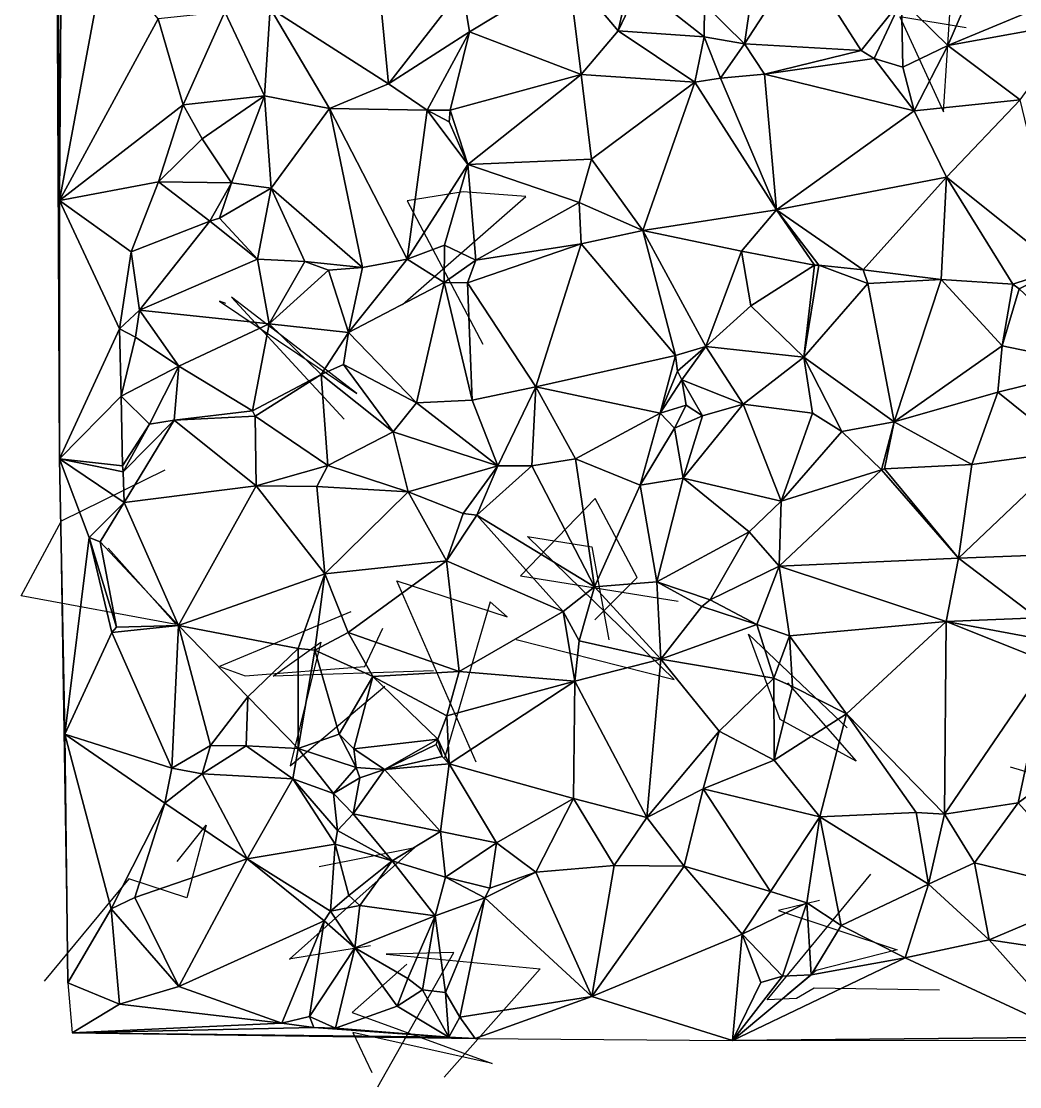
# Model space of a CAD drawing. Header units: metres. Extents: x -15.8 to 15.5, y -15.8 to 15.9.
# Drawn here: x -15.3 to -5.19, y -15.47 to -4.68 of the extents above; entities that cross this region are included whole.
import ezdxf

# ---------------------------------------------------------------- set-up
doc = ezdxf.new("R2010")
doc.units = ezdxf.units.M
doc.layers.add('CRACKS', color=1, linetype='Continuous')
doc.layers.add('STREET_MESH', color=7, linetype='Continuous')

msp = doc.modelspace()

# ---------------------------------------------------------------- linework, layer by layer
at = {"layer": 'CRACKS'}
for points in [[(-5.73, -4.748, 0.1), (-6.401, -4.635, 0.1), (-5.961, -5.596, 0.1), (-5.887, -4.445, 0.1), (-7.379, -4.219, 0.1)], [(-11.438, -7.548, 0.1), (-10.188, -6.454, 0.1), (-10.824, -6.409, 0.1), (-11.391, -6.497, 0.1), (-10.625, -7.95, 0.1)], [(-13.225, -7.539, 0.1), (-13.289, -7.515, 0.1), (-11.898, -8.451, 0.1), (-13.169, -7.475, 0.1), (-12.027, -8.709, 0.1)], [(-14.416, -10.016, 0.1), (-13.729, -10.788, 0.1), (-15.296, -10.499, 0.1), (-14.889, -9.739, 0.1), (-13.838, -9.222, 0.1)], [(-9.489, -10.742, 0.1), (-9.063, -10.314, 0.1), (-9.488, -9.511, 0.1), (-10.242, -10.295, 0.1), (-8.645, -10.552, 0.1)], [(-10.285, -10.941, 0.1), (-8.686, -11.345, 0.1), (-10.173, -9.898, 0.1), (-9.522, -10.003, 0.1), (-9.348, -10.945, 0.1)], [(-10.691, -12.182, 0.1), (-11.494, -10.345, 0.1), (-10.378, -10.711, 0.1), (-10.551, -10.558, 0.1), (-11.012, -12.142, 0.1)], [(-11.96, -10.659, 0.1), (-13.291, -11.215, 0.1), (-13.03, -11.307, 0.1), (-11.818, -11.214, 0.1), (-11.636, -10.827, 0.1)], [(-7.539, -11.378, 0.1), (-6.845, -12.172, 0.1), (-7.614, -11.751, 0.1), (-7.934, -10.885, 0.1), (-6.934, -11.836, 0.1)], [(-11.122, -11.258, 0.1), (-12.745, -11.311, 0.1), (-12.263, -10.967, 0.1), (-12.573, -12.218, 0.1), (-11.615, -11.411, 0.1)], [(-4.474, -12.568, 0.1), (-3.968, -12.968, 0.1), (-4.8, -12.222, 0.1), (-4.342, -12.513, 0.1), (-5.283, -12.233, 0.1)], [(-13.717, -13.188, 0.1), (-13.423, -12.821, 0.1), (-13.62, -13.557, 0.1), (-14.208, -13.363, 0.1), (-15.065, -14.4, 0.1)], [(-12.279, -13.237, 0.1), (-11.313, -13.045, 0.1), (-12.581, -14.178, 0.1), (-12.568, -14.169, 0.1), (-11.76, -14.037, 0.1)], [(-6, -14.492, 0.1), (-7.27, -14.469, 0.1), (-7.448, -14.574, 0.1), (-7.745, -14.59, 0.1), (-6.695, -13.317, 0.1)], [(-7.217, -13.584, 0.1), (-7.632, -13.685, 0.1), (-6.43, -14.081, 0.1), (-7.251, -14.293, 0.1), (-7.536, -14.531, 0.1)], [(-11.688, -15.468, 0.1), (-10.917, -14.11, 0.1), (-11.602, -14.125, 0.1), (-10.043, -14.275, 0.1), (-11.014, -15.372, 0.1)], [(-11.392, -14.228, 0.1), (-11.947, -14.716, 0.1), (-10.528, -15.233, 0.1), (-11.939, -14.918, 0.1), (-11.749, -15.324, 0.1)]]:
    msp.add_polyline3d(points, dxfattribs=at)
at = {"layer": 'STREET_MESH'}
for points in [[(-14.909, -9.111), (-14.976, 5.444), (-14.993, 8.327)], [(-14.909, -6.496), (-14.855, 1.431), (-14.976, 5.444)], [(-14.909, -9.111), (-14.909, -6.496), (-14.976, 5.444)], [(-14.855, 1.431), (-14.909, -6.496), (-14.442, -3.998)], [(-11.579, -5.314), (-11.731, -3.729), (-12.776, -4.548)], [(-11.731, -3.729), (-11.579, -5.314), (-10.83, -4.35)], [(-5.419, -3.773), (-6.386, -4.462), (-5.916, -4.925)], [(-4.687, -4.414), (-5.419, -3.773), (-5.916, -4.925)], [(-8.379, -4.512), (-7.975, -4.909), (-7.84, -3.98)], [(-7.975, -4.909), (-7.4, -4.024), (-7.84, -3.98)], [(-14.909, -6.496), (-13.912, -4.657), (-14.442, -3.998)], [(-6.794, -4.977), (-7.4, -4.024), (-7.975, -4.909)], [(-6.794, -4.977), (-6.386, -4.462), (-7.4, -4.024)], [(-10.759, -4.787), (-9.758, -4.18), (-10.83, -4.35)], [(-9.63, -5.219), (-9.758, -4.18), (-10.759, -4.787)], [(-9.152, -4.33), (-9.758, -4.18), (-9.254, -4.776)], [(-9.758, -4.18), (-9.63, -5.219), (-9.254, -4.776)], [(-11.579, -5.314), (-10.759, -4.787), (-10.83, -4.35)], [(-9.039, -4.323), (-9.254, -4.776), (-8.382, -4.838)], [(-9.039, -4.323), (-9.152, -4.33), (-9.254, -4.776)], [(-9.039, -4.323), (-8.382, -4.838), (-8.379, -4.512)], [(-4.61, -4.691), (-4.687, -4.414), (-5.916, -4.925)], [(-8.382, -4.838), (-7.975, -4.909), (-8.379, -4.512)], [(-6.386, -4.462), (-6.794, -4.977), (-6.661, -5.057)], [(-6.373, -5.144), (-6.386, -4.462), (-6.661, -5.057)], [(-6.386, -4.462), (-6.373, -5.144), (-5.916, -4.925)], [(-13.235, -4.584), (-13.912, -4.657), (-13.659, -5.526)], [(-12.834, -5.436), (-13.235, -4.584), (-13.659, -5.526)], [(-13.235, -4.584), (-12.834, -5.436), (-12.776, -4.548)], [(-12.834, -5.436), (-12.176, -5.564), (-12.776, -4.548)], [(-12.176, -5.564), (-11.579, -5.314), (-12.776, -4.548)], [(-13.912, -4.657), (-14.909, -6.496), (-13.659, -5.526)], [(-5.185, -5.476), (-4.61, -4.691), (-5.916, -4.925)], [(-11.579, -5.314), (-11.188, -5.579), (-10.759, -4.787)], [(-11.188, -5.579), (-10.953, -5.582), (-10.759, -4.787)], [(-10.953, -5.582), (-9.63, -5.219), (-10.759, -4.787)], [(-9.254, -4.776), (-9.63, -5.219), (-8.479, -5.298)], [(-9.254, -4.776), (-8.479, -5.298), (-8.382, -4.838)], [(-8.382, -4.838), (-8.479, -5.298), (-8.219, -5.256)], [(-7.975, -4.909), (-8.382, -4.838), (-8.219, -5.256)], [(-7.774, -5.215), (-7.975, -4.909), (-8.219, -5.256)], [(-7.774, -5.215), (-6.794, -4.977), (-7.975, -4.909)], [(-6.373, -5.144), (-6.258, -5.587), (-5.916, -4.925)], [(-6.258, -5.587), (-5.185, -5.476), (-5.916, -4.925)], [(-6.794, -4.977), (-7.774, -5.215), (-6.661, -5.057)], [(-7.774, -5.215), (-6.258, -5.587), (-6.661, -5.057)], [(-6.258, -5.587), (-6.373, -5.144), (-6.661, -5.057)], [(-10.774, -6.132), (-9.63, -5.219), (-10.953, -5.582)], [(-9.63, -5.219), (-10.774, -6.132), (-9.524, -6.075)], [(-8.479, -5.298), (-9.63, -5.219), (-9.524, -6.075)], [(-8.479, -5.298), (-7.65, -6.589), (-8.219, -5.256)], [(-7.65, -6.589), (-7.774, -5.215), (-8.219, -5.256)], [(-6.258, -5.587), (-7.774, -5.215), (-7.65, -6.589)], [(-11.579, -5.314), (-12.176, -5.564), (-11.188, -5.579)], [(-8.479, -5.298), (-9.524, -6.075), (-9.003, -6.799)], [(-7.65, -6.589), (-8.479, -5.298), (-9.003, -6.799)], [(-13.466, -5.871), (-12.834, -5.436), (-13.659, -5.526)], [(-12.834, -5.436), (-13.466, -5.871), (-13.167, -6.315)], [(-12.765, -6.369), (-12.834, -5.436), (-13.167, -6.315)], [(-12.765, -6.369), (-12.176, -5.564), (-12.834, -5.436)], [(-5.185, -5.476), (-6.258, -5.587), (-5.93, -6.259)], [(-4.774, -7.183), (-5.185, -5.476), (-5.93, -6.259)], [(-13.659, -5.526), (-14.909, -6.496), (-13.907, -6.306)], [(-13.466, -5.871), (-13.659, -5.526), (-13.907, -6.306)], [(-11.843, -7.172), (-12.176, -5.564), (-12.765, -6.369)], [(-12.176, -5.564), (-11.391, -7.088), (-11.188, -5.579)], [(-12.176, -5.564), (-11.843, -7.172), (-11.391, -7.088)], [(-11.391, -7.088), (-10.774, -6.132), (-11.188, -5.579)], [(-10.963, -5.698), (-10.953, -5.582), (-11.188, -5.579)], [(-10.774, -6.132), (-10.963, -5.698), (-11.188, -5.579)], [(-10.963, -5.698), (-10.774, -6.132), (-10.953, -5.582)], [(-6.258, -5.587), (-7.65, -6.589), (-5.93, -6.259)], [(-13.466, -5.871), (-13.907, -6.306), (-13.167, -6.315)], [(-11.013, -6.946), (-10.774, -6.132), (-11.391, -7.088)], [(-10.774, -6.132), (-11.013, -6.946), (-10.696, -7.099)], [(-9.524, -6.075), (-10.774, -6.132), (-9.648, -6.514)], [(-10.774, -6.132), (-10.696, -7.099), (-9.648, -6.514)], [(-9.524, -6.075), (-9.648, -6.514), (-9.003, -6.799)], [(-14.909, -6.496), (-14.183, -7.016), (-13.907, -6.306)], [(-14.183, -7.016), (-13.387, -6.703), (-13.907, -6.306)], [(-13.907, -6.306), (-13.387, -6.703), (-13.167, -6.315)], [(-13.387, -6.703), (-13.291, -6.675), (-13.167, -6.315)], [(-13.291, -6.675), (-12.765, -6.369), (-13.167, -6.315)], [(-7.65, -6.589), (-6.775, -7.197), (-5.93, -6.259)], [(-6.775, -7.197), (-5.984, -7.294), (-5.93, -6.259)], [(-5.984, -7.294), (-5.259, -7.341), (-5.93, -6.259)], [(-5.259, -7.341), (-4.774, -7.183), (-5.93, -6.259)], [(-13.291, -6.675), (-12.905, -7.09), (-12.765, -6.369)], [(-12.905, -7.09), (-12.426, -7.113), (-12.765, -6.369)], [(-12.426, -7.113), (-11.843, -7.172), (-12.765, -6.369)], [(-14.303, -7.794), (-14.183, -7.016), (-14.909, -6.496)], [(-14.303, -7.794), (-14.909, -6.496), (-14.909, -9.111)], [(-10.696, -7.099), (-9.628, -6.935), (-9.648, -6.514)], [(-9.648, -6.514), (-9.628, -6.935), (-9.003, -6.799)], [(-12.905, -7.09), (-13.291, -6.675), (-13.387, -6.703)], [(-8.007, -7.007), (-7.65, -6.589), (-9.003, -6.799)], [(-8.007, -7.007), (-7.267, -7.15), (-7.65, -6.589)], [(-7.223, -7.15), (-6.775, -7.197), (-7.65, -6.589)], [(-7.267, -7.15), (-7.223, -7.15), (-7.65, -6.589)], [(-14.183, -7.016), (-14.099, -7.605), (-13.387, -6.703)], [(-14.099, -7.605), (-12.905, -7.09), (-13.387, -6.703)], [(-9.628, -6.935), (-8.675, -8.066), (-9.003, -6.799)], [(-8.675, -8.066), (-8.365, -7.972), (-9.003, -6.799)], [(-8.365, -7.972), (-8.007, -7.007), (-9.003, -6.799)], [(-11.013, -6.946), (-11.391, -7.088), (-11.014, -7.326)], [(-10.696, -7.099), (-11.013, -6.946), (-11.014, -7.326)], [(-10.696, -7.099), (-10.78, -7.328), (-9.628, -6.935)], [(-10.78, -7.328), (-10.087, -8.383), (-9.628, -6.935)], [(-10.087, -8.383), (-8.675, -8.066), (-9.628, -6.935)], [(-8.007, -7.007), (-8.365, -7.972), (-7.91, -7.563)], [(-7.267, -7.15), (-8.007, -7.007), (-7.91, -7.563)], [(-14.183, -7.016), (-14.303, -7.794), (-14.099, -7.605)], [(-12.905, -7.09), (-14.099, -7.605), (-12.787, -7.743)], [(-12.426, -7.113), (-12.905, -7.09), (-12.787, -7.743)], [(-12.187, -7.199), (-12.426, -7.113), (-12.787, -7.743)], [(-11.843, -7.172), (-12.426, -7.113), (-12.187, -7.199)], [(-11.391, -7.088), (-11.982, -7.832), (-11.014, -7.326)], [(-11.843, -7.172), (-11.982, -7.832), (-11.391, -7.088)], [(-10.78, -7.328), (-10.696, -7.099), (-11.014, -7.326)], [(-11.982, -7.832), (-12.187, -7.199), (-12.787, -7.743)], [(-11.982, -7.832), (-11.843, -7.172), (-12.187, -7.199)], [(-7.267, -7.15), (-7.91, -7.563), (-7.373, -8.081)], [(-6.727, -7.337), (-7.223, -7.15), (-7.373, -8.081)], [(-7.223, -7.15), (-7.267, -7.15), (-7.373, -8.081)], [(-7.223, -7.15), (-6.727, -7.337), (-6.775, -7.197)], [(-6.727, -7.337), (-5.984, -7.294), (-6.775, -7.197)], [(-4.774, -7.183), (-5.259, -7.341), (-5.193, -7.388)], [(-4.359, -8.175), (-4.774, -7.183), (-5.193, -7.388)], [(-11.982, -7.832), (-11.296, -8.544), (-11.014, -7.326)], [(-11.296, -8.544), (-10.731, -8.517), (-11.014, -7.326)], [(-10.731, -8.517), (-10.78, -7.328), (-11.014, -7.326)], [(-10.087, -8.383), (-10.78, -7.328), (-10.731, -8.517)], [(-6.46, -8.737), (-5.984, -7.294), (-6.727, -7.337)], [(-5.984, -7.294), (-6.46, -8.737), (-5.367, -7.967)], [(-5.259, -7.341), (-5.984, -7.294), (-5.367, -7.967)], [(-6.46, -8.737), (-6.727, -7.337), (-7.373, -8.081)], [(-5.259, -7.341), (-5.367, -7.967), (-5.193, -7.388)], [(-5.367, -7.967), (-4.359, -8.175), (-5.193, -7.388)], [(-14.303, -7.794), (-14.14, -7.88), (-14.099, -7.605)], [(-14.14, -7.88), (-13.702, -8.172), (-14.099, -7.605)], [(-14.099, -7.605), (-13.702, -8.172), (-12.787, -7.743)], [(-7.91, -7.563), (-8.365, -7.972), (-7.373, -8.081)], [(-13.702, -8.172), (-12.955, -8.626), (-12.787, -7.743)], [(-12.955, -8.626), (-12.259, -8.258), (-12.787, -7.743)], [(-12.259, -8.258), (-11.982, -7.832), (-12.787, -7.743)], [(-14.284, -8.476), (-14.303, -7.794), (-14.909, -9.111)], [(-14.14, -7.88), (-14.303, -7.794), (-14.284, -8.476)], [(-11.982, -7.832), (-12.259, -8.258), (-12.035, -8.154)], [(-11.296, -8.544), (-11.982, -7.832), (-12.035, -8.154)], [(-13.702, -8.172), (-14.14, -7.88), (-14.284, -8.476)], [(-8.654, -8.223), (-8.365, -7.972), (-8.675, -8.066)], [(-8.654, -8.223), (-8.608, -8.31), (-8.365, -7.972)], [(-8.365, -7.972), (-8.608, -8.31), (-7.988, -8.557)], [(-7.373, -8.081), (-8.365, -7.972), (-7.988, -8.557)], [(-6.46, -8.737), (-5.41, -8.437), (-5.367, -7.967)], [(-5.41, -8.437), (-4.359, -8.175), (-5.367, -7.967)], [(-10.087, -8.383), (-8.83, -8.648), (-8.675, -8.066)], [(-8.83, -8.648), (-8.654, -8.223), (-8.675, -8.066)], [(-7.373, -8.081), (-7.988, -8.557), (-7.287, -8.648)], [(-6.989, -8.834), (-7.373, -8.081), (-7.287, -8.648)], [(-6.989, -8.834), (-6.46, -8.737), (-7.373, -8.081)], [(-13.997, -8.759), (-13.702, -8.172), (-14.284, -8.476)], [(-13.997, -8.759), (-13.749, -8.719), (-13.702, -8.172)], [(-13.702, -8.172), (-13.749, -8.719), (-12.955, -8.626)], [(-12.259, -8.258), (-11.532, -8.836), (-12.035, -8.154)], [(-11.532, -8.836), (-11.296, -8.544), (-12.035, -8.154)], [(-4.359, -8.175), (-5.41, -8.437), (-4.669, -9.034)], [(-12.928, -8.678), (-12.259, -8.258), (-12.955, -8.626)], [(-12.259, -8.258), (-12.928, -8.678), (-12.194, -9.179)], [(-11.532, -8.836), (-12.259, -8.258), (-12.194, -9.179)], [(-8.608, -8.31), (-8.654, -8.223), (-8.83, -8.648)], [(-10.472, -9.183), (-10.087, -8.383), (-10.731, -8.517)], [(-10.128, -9.181), (-10.087, -8.383), (-10.472, -9.183)], [(-10.087, -8.383), (-10.128, -9.181), (-9.686, -9.11)], [(-8.83, -8.648), (-10.087, -8.383), (-9.686, -9.11)], [(-8.567, -8.568), (-8.608, -8.31), (-8.83, -8.648)], [(-8.608, -8.31), (-8.4, -8.677), (-7.988, -8.557)], [(-8.567, -8.568), (-8.4, -8.677), (-8.608, -8.31)], [(-14.27, -9.183), (-14.284, -8.476), (-14.909, -9.111)], [(-14.27, -9.183), (-13.997, -8.759), (-14.284, -8.476)], [(-11.296, -8.544), (-10.472, -9.183), (-10.731, -8.517)], [(-5.41, -8.437), (-6.46, -8.737), (-5.674, -9.168)], [(-4.669, -9.034), (-5.41, -8.437), (-5.674, -9.168)], [(-13.749, -8.719), (-12.928, -8.678), (-12.955, -8.626)], [(-10.472, -9.183), (-11.296, -8.544), (-11.532, -8.836)], [(-8.683, -8.8), (-8.567, -8.568), (-8.83, -8.648)], [(-8.567, -8.568), (-8.683, -8.8), (-8.4, -8.677)], [(-8.597, -9.306), (-7.603, -9.54), (-7.988, -8.557)], [(-8.4, -8.677), (-8.597, -9.306), (-7.988, -8.557)], [(-7.988, -8.557), (-7.603, -9.54), (-7.287, -8.648)], [(-14.264, -9.241), (-14.254, -9.553), (-13.749, -8.719)], [(-13.997, -8.759), (-14.264, -9.241), (-13.749, -8.719)], [(-13.749, -8.719), (-14.254, -9.553), (-12.92, -9.383)], [(-13.749, -8.719), (-12.92, -9.383), (-12.928, -8.678)], [(-12.928, -8.678), (-12.92, -9.383), (-12.194, -9.179)], [(-9.03, -9.379), (-8.83, -8.648), (-9.686, -9.11)], [(-8.683, -8.8), (-8.83, -8.648), (-9.03, -9.379)], [(-8.4, -8.677), (-8.683, -8.8), (-8.597, -9.306)], [(-7.603, -9.54), (-6.989, -8.834), (-7.287, -8.648)], [(-6.588, -9.223), (-6.46, -8.737), (-6.989, -8.834)], [(-6.557, -9.212), (-6.46, -8.737), (-6.588, -9.223)], [(-6.46, -8.737), (-6.557, -9.212), (-5.674, -9.168)], [(-14.264, -9.241), (-13.997, -8.759), (-14.27, -9.183)], [(-11.378, -9.446), (-11.532, -8.836), (-12.194, -9.179)], [(-10.472, -9.183), (-11.532, -8.836), (-11.378, -9.446)], [(-8.597, -9.306), (-8.683, -8.8), (-9.03, -9.379)], [(-6.588, -9.223), (-6.989, -8.834), (-7.603, -9.54)], [(-5.81, -10.118), (-4.669, -9.034), (-5.674, -9.168)], [(-4.669, -9.034), (-5.81, -10.118), (-4.286, -10.059)], [(-14.854, -11.9), (-14.909, -9.111), (-14.824, -14.417)], [(-14.264, -9.241), (-14.27, -9.183), (-14.909, -9.111)], [(-14.254, -9.553), (-14.264, -9.241), (-14.909, -9.111)], [(-14.854, -11.9), (-14.61, -9.908), (-14.909, -9.111)], [(-14.61, -9.908), (-14.254, -9.553), (-14.909, -9.111)], [(-10.128, -9.181), (-9.492, -10.406), (-9.686, -9.11)], [(-9.492, -10.406), (-9.03, -9.379), (-9.686, -9.11)], [(-6.557, -9.212), (-5.81, -10.118), (-5.674, -9.168)], [(-12.194, -9.179), (-12.92, -9.383), (-12.303, -9.39)], [(-11.378, -9.446), (-12.194, -9.179), (-12.303, -9.39)], [(-10.824, -9.666), (-10.472, -9.183), (-11.378, -9.446)], [(-10.472, -9.183), (-10.824, -9.666), (-10.686, -9.681)], [(-9.492, -10.406), (-10.128, -9.181), (-10.686, -9.681)], [(-10.128, -9.181), (-10.472, -9.183), (-10.686, -9.681)], [(-7.623, -10.199), (-5.81, -10.118), (-6.588, -9.223)], [(-7.623, -10.199), (-6.588, -9.223), (-7.603, -9.54)], [(-5.81, -10.118), (-6.557, -9.212), (-6.588, -9.223)], [(-14.254, -9.553), (-13.704, -10.798), (-12.92, -9.383)], [(-12.92, -9.383), (-13.704, -10.798), (-12.222, -10.275)], [(-12.92, -9.383), (-12.222, -10.275), (-12.303, -9.39)], [(-9.03, -9.379), (-9.492, -10.406), (-8.863, -10.356)], [(-8.597, -9.306), (-9.03, -9.379), (-8.863, -10.356)], [(-7.929, -9.849), (-8.597, -9.306), (-8.863, -10.356)], [(-8.597, -9.306), (-7.929, -9.849), (-7.603, -9.54)], [(-12.222, -10.275), (-11.378, -9.446), (-12.303, -9.39)], [(-10.993, -10.142), (-11.378, -9.446), (-12.222, -10.275)], [(-10.993, -10.142), (-10.824, -9.666), (-11.378, -9.446)], [(-14.61, -9.908), (-14.497, -9.951), (-14.254, -9.553)], [(-14.254, -9.553), (-14.497, -9.951), (-13.704, -10.798)], [(-7.929, -9.849), (-7.623, -10.199), (-7.603, -9.54)], [(-10.824, -9.666), (-10.993, -10.142), (-10.686, -9.681)], [(-10.993, -10.142), (-9.811, -10.658), (-10.686, -9.681)], [(-9.811, -10.658), (-9.492, -10.406), (-10.686, -9.681)], [(-14.61, -9.908), (-14.854, -11.9), (-14.381, -10.868)], [(-14.331, -10.815), (-14.61, -9.908), (-14.381, -10.868)], [(-14.497, -9.951), (-14.61, -9.908), (-14.331, -10.815)], [(-8.322, -10.54), (-7.929, -9.849), (-8.863, -10.356)], [(-8.322, -10.54), (-7.623, -10.199), (-7.929, -9.849)], [(-13.704, -10.798), (-14.497, -9.951), (-14.331, -10.815)], [(-5.81, -10.118), (-7.623, -10.199), (-5.934, -10.758)], [(-5.81, -10.118), (-5.934, -10.758), (-5.014, -10.721)], [(-5.81, -10.118), (-5.014, -10.721), (-4.286, -10.059)], [(-11.987, -10.87), (-10.993, -10.142), (-12.222, -10.275)], [(-10.865, -11.263), (-10.993, -10.142), (-11.987, -10.87)], [(-10.993, -10.142), (-10.865, -11.263), (-9.811, -10.658)], [(-7.849, -10.788), (-7.623, -10.199), (-8.322, -10.54)], [(-7.623, -10.199), (-7.849, -10.788), (-7.52, -10.903)], [(-7.623, -10.199), (-7.52, -10.903), (-5.934, -10.758)], [(-13.704, -10.798), (-12.493, -11.032), (-12.222, -10.275)], [(-12.493, -11.032), (-12.326, -11.047), (-12.222, -10.275)], [(-12.326, -11.047), (-11.987, -10.87), (-12.222, -10.275)], [(-9.492, -10.406), (-8.823, -11.14), (-8.863, -10.356)], [(-8.823, -11.14), (-8.406, -10.607), (-8.863, -10.356)], [(-8.406, -10.607), (-8.322, -10.54), (-8.863, -10.356)], [(-9.647, -10.955), (-9.492, -10.406), (-9.811, -10.658)], [(-9.492, -10.406), (-9.647, -10.955), (-8.823, -11.14)], [(-8.406, -10.607), (-7.849, -10.788), (-8.322, -10.54)], [(-9.811, -10.658), (-10.865, -11.263), (-9.694, -11.363)], [(-9.647, -10.955), (-9.811, -10.658), (-9.694, -11.363)], [(-7.849, -10.788), (-8.406, -10.607), (-8.823, -11.14)], [(-5.934, -10.758), (-7.52, -10.903), (-6.942, -11.694)], [(-5.949, -12.707), (-5.934, -10.758), (-6.942, -11.694)], [(-5.949, -12.707), (-4.901, -11.171), (-5.934, -10.758)], [(-5.014, -10.721), (-5.934, -10.758), (-5.099, -10.912)], [(-5.934, -10.758), (-4.901, -11.171), (-5.099, -10.912)], [(-14.854, -11.9), (-13.771, -12.243), (-14.381, -10.868)], [(-13.771, -12.243), (-13.704, -10.798), (-14.381, -10.868)], [(-13.704, -10.798), (-14.331, -10.815), (-14.381, -10.868)], [(-13.379, -12.013), (-13.704, -10.798), (-13.771, -12.243)], [(-13.704, -10.798), (-13.379, -12.013), (-13.003, -11.522)], [(-12.493, -11.032), (-13.704, -10.798), (-13.003, -11.522)], [(-11.987, -10.87), (-12.326, -11.047), (-11.738, -11.316)], [(-10.865, -11.263), (-11.987, -10.87), (-11.738, -11.316)], [(-7.849, -10.788), (-8.823, -11.14), (-7.679, -11.332)], [(-7.52, -10.903), (-7.849, -10.788), (-7.679, -11.332)], [(-8.823, -11.14), (-9.647, -10.955), (-9.694, -11.363)], [(-7.489, -11.416), (-7.52, -10.903), (-7.679, -11.332)], [(-7.52, -10.903), (-7.489, -11.416), (-6.942, -11.694)], [(-12.492, -12.045), (-12.493, -11.032), (-13.003, -11.522)], [(-12.492, -12.045), (-12.326, -11.047), (-12.493, -11.032)], [(-12.326, -11.047), (-12.492, -12.045), (-12.079, -11.897)], [(-12.326, -11.047), (-12.079, -11.897), (-11.738, -11.316)], [(-8.823, -11.14), (-9.694, -11.363), (-8.962, -12.742)], [(-8.231, -11.868), (-8.823, -11.14), (-8.962, -12.742)], [(-8.823, -11.14), (-8.231, -11.868), (-7.679, -11.332)], [(-4.901, -11.171), (-5.949, -12.707), (-5.206, -12.593)], [(-4.901, -11.171), (-5.206, -12.593), (-4.635, -12.176)], [(-12.079, -11.897), (-11.928, -12.046), (-11.738, -11.316)], [(-11.928, -12.046), (-11.08, -11.948), (-11.738, -11.316)], [(-10.987, -11.712), (-10.865, -11.263), (-11.738, -11.316)], [(-11.08, -11.948), (-10.987, -11.712), (-11.738, -11.316)], [(-10.865, -11.263), (-10.987, -11.712), (-9.694, -11.363)], [(-10.987, -11.712), (-10.964, -12.198), (-9.694, -11.363)], [(-10.964, -12.198), (-9.707, -12.551), (-9.694, -11.363)], [(-9.694, -11.363), (-9.707, -12.551), (-8.962, -12.742)], [(-8.231, -11.868), (-7.673, -12.162), (-7.679, -11.332)], [(-7.673, -12.162), (-7.489, -11.416), (-7.679, -11.332)], [(-7.489, -11.416), (-7.673, -12.162), (-6.942, -11.694)], [(-13.379, -12.013), (-13.019, -12.018), (-13.003, -11.522)], [(-13.019, -12.018), (-12.492, -12.045), (-13.003, -11.522)], [(-11.08, -11.948), (-10.964, -12.198), (-10.987, -11.712)], [(-7.673, -12.162), (-7.211, -12.736), (-6.942, -11.694)], [(-7.211, -12.736), (-6.236, -12.693), (-6.942, -11.694)], [(-6.236, -12.693), (-5.949, -12.707), (-6.942, -11.694)], [(-13.771, -12.243), (-14.854, -11.9), (-13.842, -12.596)], [(-13.842, -12.596), (-14.854, -11.9), (-14.386, -13.667)], [(-14.854, -11.9), (-14.824, -14.417), (-14.386, -13.667)], [(-12.492, -12.045), (-11.906, -12.236), (-12.079, -11.897)], [(-11.906, -12.236), (-11.928, -12.046), (-12.079, -11.897)], [(-11.928, -12.046), (-11.619, -12.258), (-11.08, -11.948)], [(-11.619, -12.258), (-11.096, -12.004), (-11.08, -11.948)], [(-11.096, -12.004), (-11.037, -12.124), (-11.08, -11.948)], [(-11.037, -12.124), (-10.964, -12.198), (-11.08, -11.948)], [(-8.392, -12.451), (-8.231, -11.868), (-8.962, -12.742)], [(-8.231, -11.868), (-8.392, -12.451), (-7.673, -12.162)], [(-13.379, -12.013), (-13.771, -12.243), (-13.465, -12.299)], [(-13.019, -12.018), (-13.379, -12.013), (-13.465, -12.299)], [(-12.546, -12.352), (-13.019, -12.018), (-13.465, -12.299)], [(-12.546, -12.352), (-12.492, -12.045), (-13.019, -12.018)], [(-12.492, -12.045), (-12.546, -12.352), (-12.137, -12.5)], [(-11.906, -12.236), (-12.492, -12.045), (-12.137, -12.5)], [(-11.928, -12.046), (-11.906, -12.236), (-11.619, -12.258)], [(-11.037, -12.124), (-11.096, -12.004), (-11.619, -12.258)], [(-10.964, -12.198), (-11.037, -12.124), (-11.619, -12.258)], [(-7.673, -12.162), (-8.392, -12.451), (-7.211, -12.736)], [(-5.206, -12.593), (-4.38, -13.507), (-4.635, -12.176)], [(-13.465, -12.299), (-13.771, -12.243), (-13.842, -12.596)], [(-11.869, -12.341), (-11.906, -12.236), (-12.137, -12.5)], [(-11.619, -12.258), (-11.938, -12.706), (-11.054, -12.885)], [(-11.869, -12.341), (-11.938, -12.706), (-11.619, -12.258)], [(-11.906, -12.236), (-11.869, -12.341), (-11.619, -12.258)], [(-10.964, -12.198), (-11.619, -12.258), (-11.054, -12.885)], [(-10.487, -12.999), (-10.964, -12.198), (-11.054, -12.885)], [(-10.964, -12.198), (-10.487, -12.999), (-9.707, -12.551)], [(-13.465, -12.299), (-13.842, -12.596), (-13.011, -13.161)], [(-12.546, -12.352), (-13.465, -12.299), (-13.011, -13.161)], [(-12.119, -13.013), (-12.546, -12.352), (-13.011, -13.161)], [(-12.546, -12.352), (-12.094, -12.873), (-12.137, -12.5)], [(-12.094, -12.873), (-12.546, -12.352), (-12.119, -13.013)], [(-11.938, -12.706), (-11.869, -12.341), (-12.137, -12.5)], [(-12.094, -12.873), (-11.938, -12.706), (-12.137, -12.5)], [(-8.586, -13.235), (-8.392, -12.451), (-8.962, -12.742)], [(-8.392, -12.451), (-8.586, -13.235), (-7.711, -13.493)], [(-7.211, -12.736), (-8.392, -12.451), (-7.711, -13.493)], [(-14.147, -13.551), (-13.842, -12.596), (-14.386, -13.667)], [(-13.842, -12.596), (-14.147, -13.551), (-13.011, -13.161)], [(-10.487, -12.999), (-10.086, -13.297), (-9.707, -12.551)], [(-10.086, -13.297), (-9.295, -13.229), (-9.707, -12.551)], [(-9.707, -12.551), (-9.295, -13.229), (-8.962, -12.742)], [(-5.949, -12.707), (-5.648, -13.2), (-5.206, -12.593)], [(-5.648, -13.2), (-4.38, -13.507), (-5.206, -12.593)], [(-11.542, -13.181), (-11.938, -12.706), (-12.094, -12.873)], [(-11.938, -12.706), (-11.542, -13.181), (-11.054, -12.885)], [(-6.236, -12.693), (-7.211, -12.736), (-6.113, -13.418)], [(-5.949, -12.707), (-6.236, -12.693), (-6.113, -13.418)], [(-5.648, -13.2), (-5.949, -12.707), (-6.113, -13.418)], [(-9.295, -13.229), (-8.586, -13.235), (-8.962, -12.742)], [(-7.343, -13.608), (-7.211, -12.736), (-7.711, -13.493)], [(-7.211, -12.736), (-7.343, -13.608), (-6.996, -13.837)], [(-7.211, -12.736), (-6.996, -13.837), (-6.113, -13.418)], [(-11.542, -13.181), (-12.094, -12.873), (-12.119, -13.013)], [(-11.542, -13.181), (-11.002, -13.347), (-11.054, -12.885)], [(-11.002, -13.347), (-10.487, -12.999), (-11.054, -12.885)], [(-12.166, -13.691), (-12.119, -13.013), (-13.011, -13.161)], [(-12.119, -13.013), (-12.166, -13.691), (-11.98, -13.531)], [(-11.542, -13.181), (-12.119, -13.013), (-11.98, -13.531)], [(-11.002, -13.347), (-10.554, -13.457), (-10.487, -12.999)], [(-10.554, -13.457), (-10.086, -13.297), (-10.487, -12.999)], [(-14.147, -13.551), (-13.702, -14.455), (-13.011, -13.161)], [(-13.702, -14.455), (-12.229, -13.79), (-13.011, -13.161)], [(-12.229, -13.79), (-12.166, -13.691), (-13.011, -13.161)], [(-11.87, -13.633), (-11.542, -13.181), (-11.98, -13.531)], [(-11.105, -13.737), (-11.542, -13.181), (-11.87, -13.633)], [(-11.002, -13.347), (-11.542, -13.181), (-11.105, -13.737)], [(-9.295, -13.229), (-10.086, -13.297), (-9.52, -14.554)], [(-8.586, -13.235), (-9.295, -13.229), (-9.52, -14.554)], [(-8, -13.925), (-8.586, -13.235), (-9.52, -14.554)], [(-8.586, -13.235), (-8, -13.925), (-7.711, -13.493)], [(-5.497, -13.981), (-5.648, -13.2), (-6.113, -13.418)], [(-4.38, -13.507), (-5.648, -13.2), (-5.497, -13.981)], [(-11.002, -13.347), (-11.105, -13.737), (-10.603, -13.555)], [(-10.554, -13.457), (-11.002, -13.347), (-10.603, -13.555)], [(-9.52, -14.554), (-10.086, -13.297), (-10.603, -13.555)], [(-10.086, -13.297), (-10.554, -13.457), (-10.603, -13.555)], [(-6.996, -13.837), (-6.348, -14.165), (-6.113, -13.418)], [(-6.348, -14.165), (-5.497, -13.981), (-6.113, -13.418)], [(-13.702, -14.455), (-14.147, -13.551), (-14.386, -13.667)], [(-12.166, -13.691), (-11.87, -13.633), (-11.98, -13.531)], [(-11.105, -13.737), (-11.002, -14.516), (-10.603, -13.555)], [(-11.002, -14.516), (-10.855, -14.764), (-10.603, -13.555)], [(-10.855, -14.764), (-9.52, -14.554), (-10.603, -13.555)], [(-8, -13.925), (-7.343, -13.608), (-7.711, -13.493)], [(-4.524, -14.125), (-4.38, -13.507), (-5.497, -13.981)], [(-14.824, -14.417), (-14.301, -14.631), (-14.386, -13.667)], [(-14.301, -14.631), (-13.702, -14.455), (-14.386, -13.667)], [(-12.166, -13.691), (-12.229, -13.79), (-11.918, -14.061)], [(-11.87, -13.633), (-12.166, -13.691), (-11.918, -14.061)], [(-11.105, -13.737), (-11.87, -13.633), (-11.918, -14.061)], [(-7.343, -13.608), (-8, -13.925), (-7.591, -14.35)], [(-7.299, -14.335), (-7.343, -13.608), (-7.591, -14.35)], [(-7.343, -13.608), (-7.299, -14.335), (-6.996, -13.837)], [(-12.229, -13.79), (-13.702, -14.455), (-12.657, -14.826)], [(-12.379, -14.758), (-12.229, -13.79), (-12.657, -14.826)], [(-12.229, -13.79), (-12.379, -14.758), (-11.918, -14.061)], [(-11.383, -14.374), (-11.105, -13.737), (-11.918, -14.061)], [(-11.383, -14.374), (-11.234, -14.488), (-11.105, -13.737)], [(-11.234, -14.488), (-11.002, -14.516), (-11.105, -13.737)], [(-6.996, -13.837), (-7.299, -14.335), (-6.348, -14.165)], [(-8, -13.925), (-9.52, -14.554), (-8.096, -14.999)], [(-7.81, -14.413), (-8, -13.925), (-8.096, -14.999)], [(-8, -13.925), (-7.81, -14.413), (-7.591, -14.35)], [(-5.497, -13.981), (-6.348, -14.165), (-4.622, -14.965)], [(-4.524, -14.125), (-5.497, -13.981), (-4.622, -14.965)], [(-12.379, -14.758), (-12.114, -14.877), (-11.918, -14.061)], [(-12.114, -14.877), (-11.49, -14.653), (-11.918, -14.061)], [(-11.49, -14.653), (-11.383, -14.374), (-11.918, -14.061)], [(-4.622, -14.965), (-6.348, -14.165), (-8.096, -14.999)], [(-6.348, -14.165), (-7.299, -14.335), (-8.096, -14.999)], [(-7.299, -14.335), (-7.591, -14.35), (-8.096, -14.999)], [(-14.301, -14.631), (-14.824, -14.417), (-14.781, -14.923)], [(-13.702, -14.455), (-14.301, -14.631), (-12.657, -14.826)], [(-11.234, -14.488), (-11.383, -14.374), (-11.49, -14.653)], [(-7.591, -14.35), (-7.81, -14.413), (-8.096, -14.999)], [(-11.234, -14.488), (-11.49, -14.653), (-10.968, -14.965)], [(-11.002, -14.516), (-11.234, -14.488), (-10.968, -14.965)], [(-10.855, -14.764), (-11.002, -14.516), (-10.968, -14.965)], [(-9.52, -14.554), (-10.855, -14.764), (-10.703, -14.981)], [(-9.52, -14.554), (-10.703, -14.981), (-8.096, -14.999)], [(-12.657, -14.826), (-14.301, -14.631), (-14.781, -14.923)], [(-11.49, -14.653), (-12.114, -14.877), (-10.968, -14.965)], [(-12.334, -14.87), (-12.379, -14.758), (-12.657, -14.826)], [(-12.114, -14.877), (-12.379, -14.758), (-12.334, -14.87)], [(-10.703, -14.981), (-10.855, -14.764), (-10.968, -14.965)], [(-12.334, -14.87), (-12.657, -14.826), (-14.781, -14.923)], [(-10.968, -14.965), (-12.334, -14.87), (-14.781, -14.923)], [(-12.114, -14.877), (-12.334, -14.87), (-10.968, -14.965)], [(-10.703, -14.981), (-10.968, -14.965), (-14.781, -14.923)], [(8.117, -14.988), (-4.622, -14.965), (-8.096, -14.999)]]:
    msp.add_3dface(points, dxfattribs=at)

doc.saveas('drawing.dxf')
